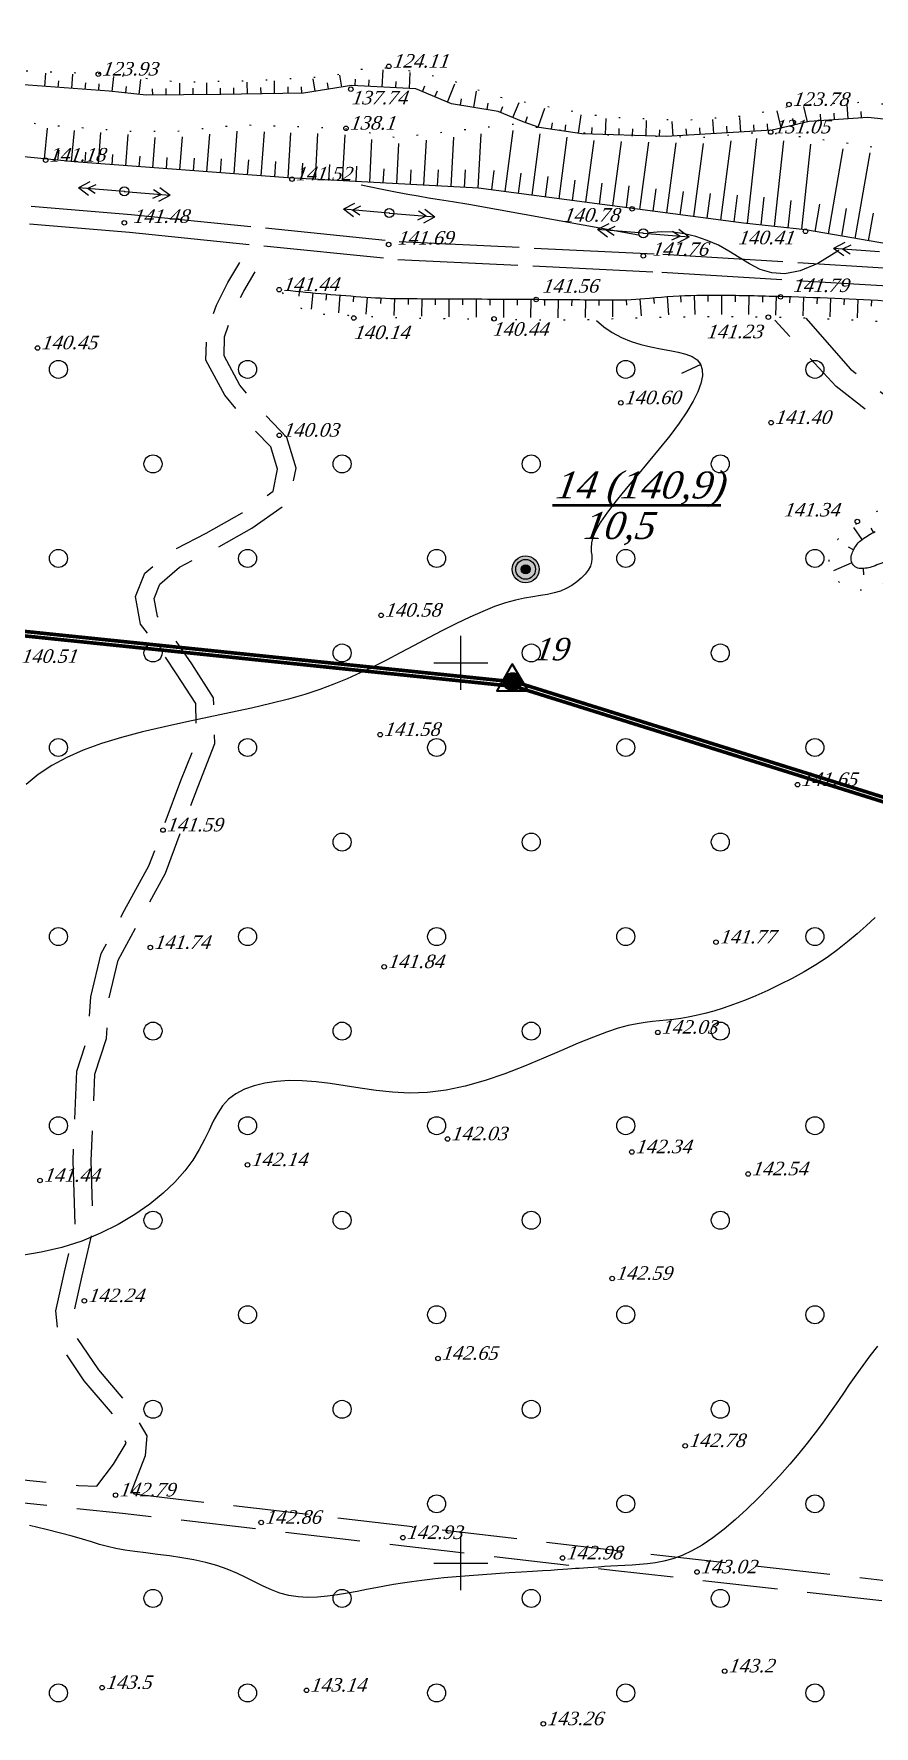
# Model space of a CAD drawing. Header units: millimetres. Extents: x 1400 to 7029, y -1119 to 1612.
# Drawn here: x 3042.2 to 3098.2, y 1102 to 1214.7 of the extents above; entities that cross this region are included whole.
import ezdxf
from ezdxf.lldxf.tags import DXFTag

# ---------------------------------------------------------------- set-up
doc = ezdxf.new("R2010")
doc.units = ezdxf.units.MM
doc.set_wipeout_variables(frame=1)
for name, pattern in [('ADOT1', [1.6, 0.1, -1.5]), ('AHIDDEN4', [7, 5, -2]), ('AHIDDEN5', [9, 8, -1])]:
    doc.linetypes.add(name, pattern=pattern)
for name, color, linetype in [('02_Горизонт_128', 7, 'Continuous'), ('0_Лицензия', 6, 'Continuous'), ('CONT-MNR', 7, 'Continuous'), ('авт_дор', 7, 'Continuous'), ('кресты', 7, 'Continuous'), ('НАДЗЕМКА', 7, 'Continuous'), ('ПИКЕТЫ', 7, 'Continuous'), ('РАСТИТ', 7, 'Continuous'), ('РЕЛЬЕФ', 7, 'Continuous'), ('Скважины', 7, 'Continuous'), ('СІТУАЦІЯ', 7, 'Continuous')]:
    doc.layers.add(name, color=color, linetype=linetype)
doc.styles.add('universw', font='timesi.ttf', dxfattribs={"oblique": 10})
tags = doc.linetypes.add('New Line1', pattern=[1.5, 1, -0.5]).pattern_tags.tags
tags[6:7] = [DXFTag(74, 4), DXFTag(75, 0), DXFTag(340, '0'), DXFTag(46, 1.0), DXFTag(50, 0.0), DXFTag(44, 0.0), DXFTag(45, 0.0)]
tags[4:5] = [DXFTag(74, 4), DXFTag(75, 0), DXFTag(340, '0'), DXFTag(46, 1.0), DXFTag(50, 0.0), DXFTag(44, 0.0), DXFTag(45, 0.0)]

# ---------------------------------------------------------------- blocks, each defined once
blk = doc.blocks.new('108')
at = {"color": 0, "linetype": 'Continuous', "lineweight": 0}
blk.add_wipeout([(0.51, -0.12), (0.52, -0.06), (0.52, -0.01), (0.52, 0.05), (0.51, 0.1), (0.5, 0.15), (0.48, 0.2), (0.45, 0.25), (0.42, 0.3), (0.39, 0.34), (0.35, 0.38), (0.31, 0.42), (0.26, 0.45), (0.22, 0.47), (0.17, 0.49), (0.11, 0.51), (0.06, 0.52), (0.01, 0.52), (-0.05, 0.52), (-0.1, 0.51), (-0.15, 0.5), (-0.21, 0.48), (-0.25, 0.45), (-0.3, 0.42), (-0.34, 0.39), (-0.38, 0.35), (-0.42, 0.31), (-0.45, 0.26), (-0.47, 0.22), (-0.49, 0.17), (-0.51, 0.11), (-0.52, 0.06), (-0.52, 0.01), (-0.52, -0.05), (-0.51, -0.1), (-0.5, -0.15), (-0.48, -0.21), (-0.45, -0.25), (-0.42, -0.3), (-0.39, -0.34), (-0.35, -0.38), (-0.31, -0.42), (-0.27, -0.45), (-0.22, -0.47), (-0.17, -0.49), (-0.12, -0.51), (-0.06, -0.52), (-0.01, -0.52), (0.05, -0.52), (0.1, -0.51), (0.15, -0.5), (0.2, -0.48), (0.25, -0.45), (0.3, -0.42), (0.34, -0.39), (0.38, -0.35), (0.42, -0.31), (0.45, -0.27), (0.47, -0.22), (0.49, -0.17)], dxfattribs=at)
at = {"linetype": 'Continuous'}
h = blk.add_hatch(color=0, dxfattribs=at)
edge = h.paths.add_edge_path()
edge.add_arc((0, 0), 0.0196, 0, 360)
at = {"color": 0, "linetype": 'Continuous'}
for radius in [0.5, 0.0196]:
    blk.add_circle((0, 0), radius, dxfattribs=at)
blk = doc.blocks.new('115_3')
at = {"color": 0, "linetype": 'Continuous'}
for p, q in [((0, 0), (5.1, 0)), ((3.22, 0.49), (4.1, 0)), ((3.22, -0.49), (4.1, 0)), ((3.91, 0.76), (5.1, 0)), ((3.91, -0.76), (5.1, 0))]:
    blk.add_line(p, q, dxfattribs=at)
blk = doc.blocks.new('372')
blk.add_circle((0, 0), 1)
blk = doc.blocks.new('368')
at = {"color": 0, "linetype": 'Continuous'}
blk.add_blockref('372', (0, 0), dxfattribs=at)
blk = doc.blocks.new('Licenzia')
at = {"linetype": 'New Line1', "lineweight": 25}
h = blk.add_hatch(color=6, dxfattribs=at)
h.dxf.hatch_style = 1
h.set_gradient(color1=(255, 0, 255), color2=(255, 0, 255), centered=1, tint=1, name='INVCYLINDER')
edge = h.paths.add_edge_path()
edge.add_arc((0, 0), 2, 0, 360)
at = {"color": 6, "linetype": 'Continuous', "lineweight": 40, "flags": 128}
blk.add_lwpolyline([(-0.08, 4.01), (-3.48, -1.99), (3.45, -1.99)], close=True, dxfattribs=at)
at = {"color": 10, "linetype": 'Continuous', "lineweight": 25}
blk.add_circle((0, 0), 2, dxfattribs=at)

msp = doc.modelspace()

# ---------------------------------------------------------------- hatches: boundary and pattern name
at = {"layer": 'Скважины', "linetype": 'Continuous'}
for color, points in [(0, [(3075.8666, 1179.0657, 1), (3074.0666, 1179.0657, 1)]), (7, [(3075.2666, 1179.0657, 1), (3074.6666, 1179.0657, 1)])]:
    msp.add_hatch(color=color, dxfattribs=at).paths.add_polyline_path(points)

# ---------------------------------------------------------------- linework, layer by layer
at = {"layer": '02_Горизонт_128', "color": 0, "linetype": 'Continuous'}
for p, q in [((3065.4199, 1211.1953), (3065.4821, 1212.3425)), ((3042.9254, 1211.2445), (3042.9893, 1212.1332)), ((3043.8257, 1211.1797), (3043.8564, 1211.6072)), ((3044.726, 1211.115), (3044.794, 1212.0612)), ((3045.6263, 1211.0502), (3045.657, 1211.4777)), ((3046.5266, 1210.9855), (3046.5573, 1211.413)), ((3047.4261, 1210.9125), (3047.5379, 1211.9014)), ((3048.323, 1210.8111), (3048.3711, 1211.2361)), ((3049.2199, 1210.7096), (3049.3329, 1211.7082)), ((3051.9248, 1210.6781), (3051.9175, 1211.4573)), ((3053.7299, 1210.6949), (3053.7225, 1211.4853)), ((3056.4375, 1210.7335), (3056.424, 1211.537)), ((3057.34, 1210.7487), (3057.3328, 1211.1802)), ((3058.2425, 1210.7638), (3058.2281, 1211.6186)), ((3059.145, 1210.779), (3059.1378, 1211.2105)), ((3060.0475, 1210.7942), (3060.0402, 1211.2256)), ((3060.9404, 1210.9185), (3060.807, 1211.7566)), ((3061.8318, 1211.0604), (3061.7628, 1211.4939)), ((3062.7232, 1211.2024), (3062.598, 1211.9886)), ((3063.6173, 1211.2931), (3063.6405, 1211.7216)), ((3064.5186, 1211.2442), (3064.5418, 1211.6726)), ((3066.3212, 1211.1463), (3066.3444, 1211.5748)), ((3067.2225, 1211.0974), (3067.2804, 1212.1642)), ((3068.0881, 1210.8914), (3068.2521, 1211.2882)), ((3069.7564, 1210.2018), (3070.2602, 1211.4204)), ((3050.1196, 1210.6612), (3050.1156, 1211.0924)), ((3051.0222, 1210.6697), (3051.0181, 1211.1009)), ((3052.8273, 1210.6865), (3052.8233, 1211.1177)), ((3054.6325, 1210.7034), (3054.6285, 1211.1348)), ((3055.535, 1210.7184), (3055.5278, 1211.1499)), ((3068.9223, 1210.5466), (3069.0863, 1210.9433)), ((3070.6285, 1209.9901), (3070.6976, 1210.4115)), ((3071.5192, 1209.844), (3071.6968, 1210.9268)), ((3072.4099, 1209.6979), (3072.4791, 1210.1193)), ((3074.1237, 1209.169), (3074.5379, 1210.164)), ((3096.4502, 1209.0837), (3096.3861, 1210.0468)), ((3073.2904, 1209.5159), (3073.4554, 1209.9123)), ((3074.9604, 1208.831), (3075.1008, 1209.2352)), ((3075.813, 1208.5347), (3076.2489, 1209.7892)), ((3078.4888, 1208.127), (3078.6702, 1209.3579)), ((3080.2908, 1208.0421), (3080.3257, 1209.0987)), ((3082.9972, 1207.9528), (3083.0311, 1208.9812)), ((3084.8009, 1207.9372), (3084.7427, 1208.9113)), ((3087.5039, 1208.0987), (3087.4482, 1209.0316)), ((3089.306, 1208.2064), (3089.2488, 1209.1632)), ((3091.9935, 1208.4737), (3091.7264, 1209.61)), ((3092.8722, 1208.6802), (3092.7706, 1209.1124)), ((3093.7509, 1208.8868), (3093.5089, 1209.9163)), ((3094.649, 1208.9638), (3094.6201, 1209.3966)), ((3095.5496, 1209.0237), (3095.5208, 1209.4565)), ((3097.3509, 1209.1437), (3097.322, 1209.5765)), ((3076.7028, 1208.3903), (3076.7651, 1208.8129)), ((3077.5958, 1208.2586), (3077.6581, 1208.6813)), ((3079.3887, 1208.0719), (3079.4028, 1208.5014)), ((3081.1929, 1208.0124), (3081.2071, 1208.4418)), ((3082.0951, 1207.9826), (3082.1092, 1208.412)), ((3083.8993, 1207.923), (3083.9135, 1208.3525)), ((3085.7019, 1207.9911), (3085.676, 1208.4237)), ((3086.6029, 1208.0449), (3086.577, 1208.4775)), ((3088.4049, 1208.1526), (3088.3791, 1208.5852)), ((3090.207, 1208.2602), (3090.1811, 1208.6929)), ((3091.108, 1208.3141), (3091.0821, 1208.7467))]:
    msp.add_line(p, q, dxfattribs=at)
at = {"layer": '02_Горизонт_128', "color": 7, "linetype": 'Continuous'}
for p, q in [((3042.9088, 1206.412), (3043.1154, 1208.4677)), ((3044.7102, 1206.231), (3044.9187, 1208.3048)), ((3046.5154, 1206.0915), (3046.671, 1208.1719)), ((3048.3209, 1205.9564), (3048.4764, 1208.0354)), ((3050.1264, 1205.8213), (3050.2773, 1207.8387)), ((3051.9319, 1205.6862), (3052.0966, 1207.8877)), ((3053.7374, 1205.5511), (3053.926, 1208.0712)), ((3055.5429, 1205.416), (3055.7553, 1208.2548)), ((3057.3484, 1205.2809), (3057.5684, 1208.2216)), ((3059.1539, 1205.1464), (3059.3154, 1208.1625)), ((3060.9619, 1205.0496), (3061.1252, 1208.1016)), ((3062.7699, 1204.9529), (3062.9344, 1208.0277)), ((3070.0018, 1204.5659), (3070.1784, 1207.8674)), ((3071.8097, 1204.4691), (3072.0027, 1208.0757)), ((3073.6048, 1204.2334), (3074.1409, 1208.299)), ((3075.3998, 1203.9967), (3075.9384, 1208.0813)), ((3077.1949, 1203.76), (3077.736, 1207.8636)), ((3043.8095, 1206.3215), (3043.8783, 1207.0063)), ((3045.6126, 1206.159), (3045.6645, 1206.8527)), ((3047.4181, 1206.0239), (3047.47, 1206.7172)), ((3064.5779, 1204.8561), (3064.7305, 1207.7087)), ((3066.3858, 1204.7594), (3066.5299, 1207.4509)), ((3068.1938, 1204.6626), (3068.3542, 1207.6592)), ((3078.9899, 1203.5233), (3079.5335, 1207.646)), ((3080.7849, 1203.2866), (3081.351, 1207.5796)), ((3082.5799, 1203.0499), (3083.171, 1207.5326)), ((3084.3749, 1202.8133), (3084.991, 1207.4857)), ((3086.17, 1202.5766), (3086.8114, 1207.4412)), ((3087.965, 1202.3399), (3088.6601, 1207.6116)), ((3089.7608, 1202.1097), (3090.3685, 1207.7671)), ((3091.561, 1201.9163), (3092.1734, 1207.618)), ((3093.3612, 1201.7229), (3093.9694, 1207.3855)), ((3095.1473, 1201.4295), (3096.1306, 1207.0851)), ((3096.9311, 1201.1194), (3097.9217, 1206.8167)), ((3049.2236, 1205.8888), (3049.2768, 1206.5994)), ((3051.0291, 1205.7537), (3051.0853, 1206.5049)), ((3052.8346, 1205.6186), (3052.897, 1206.4525)), ((3054.6401, 1205.4835), (3054.7097, 1206.413)), ((3056.4456, 1205.3484), (3056.5202, 1206.3452)), ((3058.2512, 1205.2133), (3058.3274, 1206.2323)), ((3060.0579, 1205.098), (3060.1134, 1206.1341)), ((3061.8659, 1205.0013), (3061.9219, 1206.048)), ((3063.6739, 1204.9045), (3063.7282, 1205.9194)), ((3065.4818, 1204.8078), (3065.5326, 1205.756)), ((3067.2898, 1204.711), (3067.3422, 1205.69)), ((3069.0978, 1204.6142), (3069.1551, 1205.6848)), ((3070.9057, 1204.5175), (3070.9679, 1205.6795)), ((3072.7073, 1204.3517), (3072.8769, 1205.6375)), ((3074.5023, 1204.115), (3074.68, 1205.4625)), ((3076.2974, 1203.8783), (3076.4758, 1205.2315)), ((3078.0924, 1203.6417), (3078.2715, 1205.0005)), ((3079.8874, 1203.405), (3080.0699, 1204.7893)), ((3081.6824, 1203.1683), (3081.8724, 1204.6095)), ((3083.4774, 1202.9316), (3083.675, 1204.4298)), ((3085.2724, 1202.6949), (3085.4775, 1204.25)), ((3087.0675, 1202.4582), (3087.2844, 1204.1036)), ((3088.8625, 1202.2216), (3089.0955, 1203.9891)), ((3090.6609, 1202.013), (3090.8587, 1203.8546)), ((3092.4611, 1201.8196), (3092.6576, 1203.6495)), ((3094.2554, 1201.5846), (3094.5709, 1203.3992)), ((3096.0392, 1201.2745), (3096.3569, 1203.1015)), ((3097.823, 1200.9643), (3098.1429, 1202.8039))]:
    msp.add_line(p, q, dxfattribs=at)
at = {"layer": '02_Горизонт_128', "color": 32, "linetype": 'ADOT1', "flags": 128}
msp.add_lwpolyline([(3024.5841, 1211.7703), (3024.5841, 1211.7703), (3027.508, 1213.3467), (3030.3392, 1213.6249), (3035.4444, 1212.9294), (3041.6636, 1212.2803), (3046.7689, 1212.0949), (3051.967, 1211.5385), (3056.6724, 1211.6312), (3061.9169, 1211.9093), (3063.7734, 1212.373), (3066.2332, 1212.5121), (3069.8533, 1211.7239), (3072.9165, 1210.6112), (3076.8259, 1209.8219), (3080.2603, 1209.2192), (3085.4585, 1208.9874), (3089.7938, 1209.3106), (3092.9034, 1210.0061), (3097.2661, 1210.1916), (3103.8566, 1209.6816), (3108.838, 1209.1789), (3111.9063, 1208.814), (3113.9518, 1208.5586), (3119.2681, 1209.2264), (3124.1725, 1210.0429), (3127.2669, 1210.0429), (3130.0693, 1209.8679), (3133.4557, 1209.7513), (3136.9588, 1210.6845), (3141.0457, 1212.6675), (3143.3227, 1214.0673), (3148.3146, 1217.1585), (3151.5258, 1218.7916), (3154.737, 1220.3663), (3159.1743, 1221.6495), (3162.7941, 1222.6993), (3165.8885, 1223.6325), (3168.5159, 1224.6823), (3172.4725, 1227.2809), (3178.5384, 1231.1031), (3182.1779, 1232.9676), (3184.231, 1233.8066), (3188.1698, 1233.3121), (3191.9837, 1235.1482), (3197.9663, 1238.8323), (3199.5286, 1240.2094), (3203.5263, 1242.3668), (3207.9015, 1245.1852), (3209.1881, 1247.2967), (3210.2909, 1249.4542), (3212.1289, 1249.7755), (3214.5643, 1249.9132), (3217.0457, 1251.4739), (3224.0096, 1254.3543), (3230.5464, 1256.9222), (3237.8176, 1259.3435), (3242.3714, 1261.1044), (3248.8654, 1263.832), (3249.7127, 1263.6577)], dxfattribs=at)
at = {"layer": '02_Горизонт_128', "color": 250, "linetype": 'ADOT1', "flags": 128}
msp.add_lwpolyline([(3024.5841, 1211.7703), (3024.5841, 1211.7703), (3027.508, 1213.3467), (3030.3392, 1213.6249), (3035.4444, 1212.9294), (3041.6636, 1212.2803), (3046.7689, 1212.0949), (3051.967, 1211.5385), (3056.6724, 1211.6312), (3061.9169, 1211.9093), (3063.7734, 1212.373), (3066.2332, 1212.5121), (3069.8533, 1211.7239), (3072.9165, 1210.6112), (3076.8259, 1209.8219), (3080.2603, 1209.2192), (3085.4585, 1208.9874), (3089.7938, 1209.3106), (3092.9034, 1210.0061), (3097.2661, 1210.1916), (3103.8566, 1209.6816), (3108.838, 1209.1789), (3111.9063, 1208.814), (3113.9518, 1208.5586), (3119.2681, 1209.2264), (3124.1725, 1210.0429), (3127.2669, 1210.0429), (3130.0693, 1209.8679), (3133.4557, 1209.7513), (3136.9588, 1210.6845), (3141.0457, 1212.6675), (3143.3227, 1214.0673), (3148.3146, 1217.1585), (3151.5258, 1218.7916), (3154.737, 1220.3663), (3159.1743, 1221.6495), (3162.7941, 1222.6993), (3165.8885, 1223.6325), (3168.5159, 1224.6823), (3172.4725, 1227.2809), (3178.5384, 1231.1031), (3182.1779, 1232.9676), (3184.231, 1233.8066), (3188.1698, 1233.3121), (3191.9837, 1235.1482), (3197.9663, 1238.8323), (3199.5286, 1240.2094), (3203.5263, 1242.3668), (3207.9015, 1245.1852), (3209.1881, 1247.2967), (3210.2909, 1249.4542), (3212.1289, 1249.7755), (3214.5643, 1249.9132), (3217.0457, 1251.4739), (3224.0096, 1254.3543), (3230.5464, 1256.9222), (3237.8176, 1259.3435), (3242.3714, 1261.1044), (3248.8654, 1263.832), (3249.7127, 1263.6577)], dxfattribs=at)
at = {"layer": '02_Горизонт_128', "color": 7, "linetype": 'ADOT1', "flags": 128}
msp.add_lwpolyline([(3020.4052, 1207.5098), (3023.6237, 1209.4265), (3028.5798, 1209.8391), (3031.4709, 1209.7703), (3037.3219, 1209.289), (3044.0677, 1208.6014), (3048.6108, 1208.2575), (3051.6395, 1208.2575), (3055.9952, 1208.6945), (3062.8664, 1208.4631), (3066.3406, 1207.8461), (3074.0786, 1208.7296), (3079.7937, 1208.0375), (3086.8458, 1207.8557), (3090.7953, 1208.2199), (3095.1795, 1207.6522), (3100.6316, 1206.8352), (3110.1421, 1206.3082), (3115.4163, 1206.69), (3122.8154, 1207.8876), (3125.3372, 1208.1884), (3131.0008, 1207.9722), (3134.9307, 1207.9249), (3137.5348, 1208.6344), (3140.3756, 1210.006), (3145.1711, 1212.6156), (3151.4683, 1215.8792), (3155.7422, 1218.112), (3160.4296, 1220.0512), (3163.7913, 1221.1391), (3166.5374, 1221.8485)], dxfattribs=at)
at = {"layer": '02_Горизонт_128', "color": 0, "linetype": 'Continuous', "flags": 128}
msp.add_lwpolyline([(3103.3044, 1208.5917), (3097.7729, 1209.1718), (3093.853, 1208.9108), (3091.3849, 1208.3306), (3084.3265, 1207.9089), (3078.7107, 1208.0943), (3075.8796, 1208.5116), (3074.8121, 1208.8825), (3073.1413, 1209.578), (3070.0317, 1210.088), (3067.6453, 1211.0744), (3063.3754, 1211.3063), (3060.173, 1210.7963), (3054.65, 1210.7035), (3049.6839, 1210.6572), (3047.2241, 1210.9353), (3038.197, 1211.5844)], dxfattribs=at)
at = {"layer": '02_Горизонт_128', "color": 7, "linetype": 'Continuous'}
for centre in [(3065.8534, 1212.5842), (3046.4934, 1212.0572), (3063.3227, 1211.058), (3092.5133, 1210.0354), (3062.9967, 1208.4517), (3091.2907, 1208.2019), (3042.9838, 1206.3265), (3059.3994, 1205.0685), (3082.0617, 1203.0838), (3093.6144, 1201.5917)]:
    msp.add_circle(centre, 0.15, dxfattribs=at)
at = {"layer": 'CONT-MNR', "color": 30, "linetype": 'Continuous'}
for points, elevation in [([(3095.8311, 1200.3094), (3094.446, 1199.4473), (3093.2632, 1198.951), (3092.2489, 1198.7601), (3091.3692, 1198.8142), (3090.5901, 1199.0531), (3089.8777, 1199.4166), (3089.1981, 1199.8443), (3088.5174, 1200.2759), (3087.8086, 1200.6604), (3087.072, 1200.9831), (3086.315, 1201.2388), (3085.545, 1201.4221), (3084.7694, 1201.5276), (3083.9953, 1201.5501), (3083.2303, 1201.4841), (3082.4816, 1201.3243), (3071.194, 1203.3819)], 42.3), ([(3079.6814, 1195.6444), (3079.6814, 1195.6444), (3079.6814, 1195.6444), (3079.6814, 1195.6444), (3079.6814, 1195.6444), (3080.175, 1195.2179), (3080.7362, 1194.8379), (3081.3475, 1194.5109), (3081.9915, 1194.2437), (3082.6512, 1194.0389), (3083.3106, 1193.8833), (3083.9544, 1193.7599), (3084.5669, 1193.6515), (3085.1327, 1193.541), (3085.6363, 1193.4111), (3086.062, 1193.2449), (3086.3945, 1193.0251), (3086.6209, 1192.7376), (3086.7388, 1192.38), (3086.7489, 1191.9528), (3086.6514, 1191.4568), (3086.4469, 1190.8925), (3086.1358, 1190.2605), (3085.7184, 1189.5615), (3085.1954, 1188.7959), (3084.5723, 1187.968), (3083.876, 1187.0967), (3083.1387, 1186.2043), (3082.3926, 1185.3133), (3081.6698, 1184.4462), (3081.0025, 1183.6253), (3080.4228, 1182.8731), (3079.9629, 1182.212), (3079.645, 1181.6579), (3079.4515, 1181.2003), (3079.3551, 1180.8225), (3079.3281, 1180.5073), (3079.3432, 1180.238), (3079.3729, 1179.9974), (3079.3897, 1179.7688), (3079.3661, 1179.5351), (3079.2803, 1179.2836), (3079.1326, 1179.0186), (3078.9292, 1178.7486), (3078.6761, 1178.482), (3078.3793, 1178.2273), (3078.0449, 1177.993), (3077.6788, 1177.7876), (3077.2872, 1177.6195), (3076.8741, 1177.4932), (3076.4351, 1177.3972), (3075.9639, 1177.3157), (3075.4541, 1177.2332), (3074.8994, 1177.1341), (3074.2935, 1177.0029), (3073.63, 1176.8238), (3072.9026, 1176.5812), (3072.1082, 1176.2646), (3071.2568, 1175.883), (3070.3618, 1175.4506), (3069.4364, 1174.9814), (3068.4941, 1174.4895), (3067.5481, 1173.9889), (3066.6118, 1173.4939), (3065.6985, 1173.0184), (3064.8159, 1172.5736), (3063.95, 1172.159), (3063.0809, 1171.7711), (3062.189, 1171.4066), (3061.2545, 1171.0619), (3060.2578, 1170.7337), (3059.1791, 1170.4184), (3057.9988, 1170.1127), (3056.7052, 1169.8127), (3055.3195, 1169.5137), (3053.871, 1169.2106), (3052.389, 1168.8981), (3050.903, 1168.5712), (3049.442, 1168.2247), (3048.0355, 1167.8535), (3046.7129, 1167.4524), (3045.4977, 1167.0156), (3044.3917, 1166.5344), (3043.391, 1165.9993), (3042.4915, 1165.4008), (3041.6895, 1164.7295)], 42.3), ([(3098.2504, 1155.8566), (3097.6645, 1155.3088), (3097.0571, 1154.7669), (3096.4225, 1154.2338), (3095.755, 1153.7125), (3095.0492, 1153.2061), (3094.3021, 1152.7176), (3093.5225, 1152.2501), (3092.7222, 1151.8065), (3091.9129, 1151.39), (3091.1061, 1151.0035), (3090.3137, 1150.6502), (3089.5472, 1150.3331), (3088.8184, 1150.0552), (3088.1361, 1149.8185), (3087.4985, 1149.6201), (3086.9009, 1149.4562), (3086.3384, 1149.3228), (3085.8064, 1149.216), (3085.3001, 1149.1319), (3084.815, 1149.0666), (3084.3461, 1149.0162), (3083.8867, 1148.9752), (3083.4209, 1148.9321), (3082.9307, 1148.8739), (3082.3982, 1148.7876), (3081.8053, 1148.66), (3081.1341, 1148.4782), (3080.3665, 1148.2292), (3079.4845, 1147.8998), (3078.4771, 1147.484), (3077.3605, 1147.0034), (3076.1578, 1146.4863), (3074.8922, 1145.9612), (3073.5869, 1145.4566), (3072.2651, 1145.001), (3070.9498, 1144.6229), (3069.6642, 1144.3505), (3068.4272, 1144.2038), (3067.2401, 1144.1674), (3066.1001, 1144.2172), (3065.0043, 1144.3292), (3063.9498, 1144.4795), (3062.9336, 1144.6439), (3061.9529, 1144.7984), (3061.0047, 1144.919), (3060.088, 1144.9855), (3059.2091, 1144.993), (3058.3758, 1144.9408), (3057.5963, 1144.8278), (3056.8787, 1144.6532), (3056.2309, 1144.4159), (3055.661, 1144.1151), (3055.177, 1143.7498), (3054.7809, 1143.3202), (3054.4505, 1142.8311), (3054.1574, 1142.2884), (3053.8732, 1141.698), (3053.5696, 1141.0657), (3053.2184, 1140.3974), (3052.7911, 1139.699), (3052.2594, 1138.9765), (3051.6013, 1138.2373), (3050.8199, 1137.4955), (3049.9245, 1136.767), (3048.9245, 1136.0676), (3047.8292, 1135.4129), (3046.6481, 1134.8187), (3045.3905, 1134.3009), (3044.0658, 1133.8751), (3042.685, 1133.5521), (3041.2654, 1133.3217)], 42.6)]:
    msp.add_lwpolyline(points, dxfattribs=dict(at, elevation=elevation))
at = {"layer": 'CONT-MNR', "color": 30, "linetype": 'Continuous', "elevation": 42.3, "flags": 128}
msp.add_lwpolyline([(3086.6323, 1192.7029), (3085.3514, 1192.1249)], dxfattribs=at)
at = {"layer": 'CONT-MNR', "color": 30, "linetype": 'Continuous', "flags": 128}
msp.add_lwpolyline([(3098.4118, 1127.3016), (3097.9132, 1126.6612), (3097.438, 1126.0186), (3096.9807, 1125.3762), (3096.5357, 1124.7361), (3096.0971, 1124.0996), (3095.6577, 1123.4635), (3095.2095, 1122.8237), (3094.745, 1122.1761), (3094.2564, 1121.5166), (3093.7358, 1120.841), (3093.1756, 1120.1451), (3092.5681, 1119.4249), (3091.9087, 1118.6797), (3091.2058, 1117.9222), (3090.471, 1117.169), (3089.716, 1116.4363), (3088.9523, 1115.7405), (3088.1916, 1115.098), (3087.4455, 1114.525), (3086.7256, 1114.038), (3086.0411, 1113.6485), (3085.3915, 1113.3484), (3084.7739, 1113.1252), (3084.1852, 1112.9659), (3083.6226, 1112.858), (3083.0832, 1112.7885), (3082.564, 1112.7449), (3082.062, 1112.7142), (3081.5753, 1112.6859), (3081.1058, 1112.6581), (3080.6566, 1112.631), (3080.2305, 1112.6046), (3079.8305, 1112.5793), (3079.4596, 1112.5552), (3079.1206, 1112.5325), (3078.8165, 1112.5114), (3078.5465, 1112.4919), (3078.2951, 1112.4732), (3078.0428, 1112.4544), (3077.7703, 1112.4345), (3077.4581, 1112.4124), (3077.087, 1112.3873), (3076.6376, 1112.3582), (3076.0905, 1112.3241), (3075.4334, 1112.2842), (3074.6826, 1112.2386), (3073.8614, 1112.1874), (3072.993, 1112.1309), (3072.1009, 1112.0693), (3071.2081, 1112.0029), (3070.3382, 1111.9317), (3069.5143, 1111.8561), (3068.754, 1111.7762), (3068.0511, 1111.6917), (3067.3938, 1111.6024), (3066.7701, 1111.5079), (3066.168, 1111.408), (3065.5757, 1111.3023), (3064.9813, 1111.1904), (3064.3727, 1111.0722), (3063.7413, 1110.9489), (3063.091, 1110.8283), (3062.4288, 1110.7197), (3061.7618, 1110.6325), (3061.0971, 1110.5761), (3060.4418, 1110.5599), (3059.8029, 1110.5932), (3059.1876, 1110.6855), (3058.5998, 1110.8421), (3058.0314, 1111.0532), (3057.471, 1111.3048), (3056.9073, 1111.5829), (3056.3291, 1111.8738), (3055.7251, 1112.1635), (3055.084, 1112.438), (3054.3945, 1112.6835), (3053.6501, 1112.8896), (3052.8638, 1113.0597), (3052.053, 1113.2007), (3051.2357, 1113.3197), (3050.4293, 1113.4235), (3049.6516, 1113.5191), (3048.9203, 1113.6134), (3048.253, 1113.7134), (3047.6591, 1113.8251), (3047.1139, 1113.9509), (3046.5845, 1114.0924), (3046.0381, 1114.2511), (3045.4416, 1114.4287), (3044.7622, 1114.6265), (3043.9669, 1114.8462), (3043.0228, 1115.0893), (3041.9106, 1115.3558)], dxfattribs=at)
at = {"layer": 'кресты', "color": 3, "linetype": 'Continuous'}
for p, q in [((3070.6513, 1171.0275), (3070.6513, 1174.6275)), ((3068.8513, 1172.8275), (3072.4513, 1172.8275)), ((3070.6513, 1111.0275), (3070.6513, 1114.6275)), ((3068.8513, 1112.8275), (3072.4513, 1112.8275))]:
    msp.add_line(p, q, dxfattribs=at)
at = {"layer": 'ПИКЕТЫ', "color": 7, "linetype": 'Continuous'}
for centre in [(3048.2263, 1202.1495), (3065.8423, 1200.7065), (3082.8073, 1199.9565), (3058.5444, 1197.6979), (3075.6677, 1197.0466), (3091.9538, 1197.2225), (3063.5162, 1195.8092), (3072.8628, 1195.7621), (3091.1445, 1195.8625), (3042.4483, 1193.8177), (3081.3127, 1190.1558), (3091.3248, 1188.8418), (3058.557, 1187.993), (3097.0665, 1182.2489), (3065.3374, 1175.9979), (3065.2752, 1168.0495), (3093.0874, 1164.717), (3050.8038, 1161.6891), (3049.9667, 1153.8592), (3087.6504, 1154.2179), (3065.5431, 1152.5744), (3083.7749, 1148.2057), (3069.7671, 1141.107), (3082.0455, 1140.2417), (3056.4404, 1139.3797), (3042.6133, 1138.3397), (3089.7987, 1138.772), (3080.7382, 1131.8083), (3045.5683, 1130.3182), (3069.1284, 1126.4809), (3085.6023, 1120.6578), (3047.647, 1117.3734), (3057.3502, 1115.5484), (3066.7895, 1114.5329), (3077.4308, 1113.1771), (3086.3876, 1112.2459), (3088.2311, 1105.6443), (3046.749, 1104.5446), (3060.3718, 1104.3655), (3076.1456, 1102.1267)]:
    msp.add_circle(centre, 0.15, dxfattribs=at)
at = {"layer": 'РЕЛЬЕФ', "color": 7, "linetype": 'Continuous'}
for p, q in [((3059.8808, 1197.5802), (3059.8511, 1197.2768)), ((3060.7855, 1197.4942), (3060.6844, 1196.3992)), ((3061.6907, 1197.4131), (3061.6558, 1197.0112)), ((3062.5963, 1197.3369), (3062.5001, 1196.1557)), ((3063.5023, 1197.2657), (3063.473, 1196.8797)), ((3064.4087, 1197.1994), (3064.3305, 1196.0633)), ((3065.316, 1197.1474), (3065.2987, 1196.7723)), ((3066.2242, 1197.1158), (3066.1978, 1195.9858)), ((3067.1329, 1197.1044), (3067.1308, 1196.7214)), ((3068.0417, 1197.0996), (3068.0355, 1195.9308)), ((3068.9505, 1197.0949), (3068.9484, 1196.7003)), ((3069.8593, 1197.0902), (3069.8532, 1195.8966)), ((3070.7681, 1197.0857), (3070.7661, 1196.6856)), ((3071.6768, 1197.0813), (3071.671, 1195.8744)), ((3072.5856, 1197.0769), (3072.5837, 1196.6726)), ((3073.4944, 1197.0727), (3073.4884, 1195.8539)), ((3074.4032, 1197.0677), (3074.4008, 1196.6599)), ((3075.312, 1197.0619), (3075.3035, 1195.8348)), ((3076.2208, 1197.0553), (3076.2176, 1196.6454)), ((3077.1295, 1197.0479), (3077.1192, 1195.8187)), ((3078.0383, 1197.04), (3078.0346, 1196.6342)), ((3078.9471, 1197.0315), (3078.9364, 1195.8369)), ((3079.8558, 1197.0242), (3079.853, 1196.6364)), ((3080.7646, 1197.0183), (3080.7589, 1195.8945)), ((3081.6733, 1197.0315), (3081.6858, 1196.6649)), ((3082.5807, 1197.0802), (3082.6624, 1195.9656)), ((3083.4858, 1197.1621), (3083.5226, 1196.7733)), ((3084.3915, 1197.2367), (3084.477, 1196.0181)), ((3085.2987, 1197.2893), (3085.3179, 1196.8709)), ((3086.207, 1197.3199), (3086.2344, 1196.0443)), ((3087.1157, 1197.3321), (3087.1188, 1196.9044)), ((3088.0245, 1197.3331), (3088.0183, 1196.0493)), ((3088.9333, 1197.3235), (3088.9269, 1196.8972)), ((3089.8419, 1197.3081), (3089.8178, 1196.0359)), ((3090.7505, 1197.2891), (3090.7408, 1196.867)), ((3091.659, 1197.2663), (3091.6248, 1196.0061)), ((3092.5674, 1197.2397), (3092.5544, 1196.8215)), ((3093.4758, 1197.2097), (3093.4324, 1195.9601)), ((3094.384, 1197.1767), (3094.3682, 1196.7613)), ((3095.292, 1197.1407), (3095.2406, 1195.8963)), ((3096.2, 1197.1016), (3096.1815, 1196.687)), ((3097.1078, 1197.0595), (3097.048, 1195.8145)), ((3098.0155, 1197.0144), (3097.9941, 1196.5985)), ((3097.3912, 1181.0549), (3096.8394, 1181.8485)), ((3098.1571, 1181.5306), (3097.996, 1181.8186)), ((3096.8237, 1180.3655), (3096.4802, 1180.5431)), ((3096.7083, 1179.5011), (3095.4813, 1178.9744)), ((3097.4537, 1179.1222), (3097.4782, 1178.6959))]:
    msp.add_line(p, q, dxfattribs=at)
at = {"layer": 'РЕЛЬЕФ', "color": 7, "linetype": 'Continuous', "flags": 128}
for points in [[(3058.9765, 1197.6712, 0.00802067), (3064.3198, 1197.2056, 0.0163683), (3066.9466, 1197.1054, 0.00019124), (3073.2213, 1197.074, -0.00057486), (3075.3087, 1197.0619, -0.00066322), (3078.5701, 1197.035, 0.00099104), (3080.7527, 1197.0184, 0.02672261), (3083.2289, 1197.1369, -0.02104094), (3086.371, 1197.323, -0.00771929), (3088.6968, 1197.3269, -0.00449904), (3092.6861, 1197.236, -0.00702928), (3100.3494, 1196.8845, -0.0115824), (3104.9894, 1196.4982, -0.0034821), (3107.7094, 1196.189, 0.00254149), (3111.4352, 1195.7584, 0.00425515), (3113.6369, 1195.5342, -0.00236741), (3117.5958, 1195.1462, -0.03560446), (3118.7064, 1194.9514, -0.01418707), (3121.4284, 1194.1888)], [(3099.1405, 1179.6571, -0.0081503), (3098.1241, 1179.2597, -0.04789126), (3097.7204, 1179.152, -0.04480414), (3097.2751, 1179.1183, -0.14943447), (3096.9303, 1179.229, -0.14718266), (3096.7019, 1179.5167, -0.11302759), (3096.6549, 1179.8199, -0.08496049), (3096.7517, 1180.214, -0.06078472), (3097.0606, 1180.739, -0.0794051), (3097.3997, 1181.0607, -0.02571226), (3098.2613, 1181.588, -0.01166497)]]:
    msp.add_lwpolyline(points, format="xyb", dxfattribs=at)
at = {"layer": 'РЕЛЬЕФ', "color": 7, "linetype": 'ADOT1', "flags": 128}
for points in [[(3058.7535, 1197.5129, 0.21126177), (3060.9684, 1196.1869, 0.05996776), (3061.6387, 1196.0691, 0.00435319), (3066.4422, 1195.8511, 0.00583555), (3070.0281, 1195.7615, 0.00084187), (3076.6024, 1195.6851, 0.00476804), (3077.7633, 1195.6846, 0.00929659), (3080.6486, 1195.7646, -0.00737335), (3084.2859, 1195.8795, -0.00534626), (3088.4724, 1195.9051, -0.00527652), (3092.7138, 1195.841, -0.00735707), (3097.8431, 1195.6338, -0.01148826), (3101.1209, 1195.3774, -0.0005266), (3104.9633, 1194.9837, -0.00043034), (3109.6643, 1194.4929, -0.00028464), (3113.0549, 1194.1341, 0.00030533), (3116.2159, 1193.7997, 0.0048387), (3117.2005, 1193.7057, 0.00156058), (3120.2567, 1193.4536, 0.0267421), (3120.5509, 1193.446, 0.0072015), (3121.6421, 1193.492)], [(3128.9248, 1195.2702, -0.24786541), (3122.5051, 1189.5041, -0.01462128), (3118.969, 1187.6493, -0.00028903), (3107.9989, 1182.3057, -0.00298775), (3106.9343, 1181.7958, -0.00152064), (3104.5388, 1180.6747, -0.00093417), (3100.6304, 1178.869, -0.01367783), (3099.3437, 1178.3196, -0.01237992), (3097.8924, 1177.7874, -0.15702745), (3096.6414, 1177.7684, -0.15516589), (3095.6001, 1178.4873, -0.09838228), (3095.2431, 1179.2031, -0.11540603), (3095.218, 1179.887, -0.07255297), (3095.49, 1180.6609, -0.08434062), (3095.9184, 1181.2232, -0.05375908), (3097.5551, 1182.4518, -0.02617272), (3101.2672, 1184.4044, -0.00052934), (3106.5468, 1186.8311, -0.00168591), (3108.2078, 1187.5856, -0.00094645), (3110.9519, 1188.8148, 0.00092896), (3113.7476, 1190.067, 0.01666422), (3116.5199, 1191.4277, -0.01406035), (3119.7968, 1193.0574, -0.03194234), (3119.9856, 1193.1305, -0.00605774), (3121.0066, 1193.4391)]]:
    msp.add_lwpolyline(points, format="xyb", dxfattribs=at)
at = {"layer": 'Скважины', "color": 0, "linetype": 'Continuous', "lineweight": 50}
msp.add_line((3076.7646, 1183.342), (3087.9837, 1183.3401), dxfattribs=at)
at = {"layer": 'Скважины', "color": 0, "linetype": 'Continuous'}
for radius in [0.9, 0.66, 0.3]:
    msp.add_circle((3074.9666, 1179.0657), radius, dxfattribs=at)
at = {"layer": 'Скважины', "color": 7, "linetype": 'Continuous'}
for centre in [(3074.9715, 1179.0255), (3075.0966, 1179.0406)]:
    msp.add_circle(centre, 0.15, dxfattribs=at)
at = {"layer": 'Скважины', "color": 7}
msp.add_circle((3074.9715, 1179.0255), 0.15, dxfattribs=at)
at = {"layer": 'СІТУАЦІЯ', "color": 7, "linetype": 'AHIDDEN4', "flags": 128}
for points in [[(3031.0877, 1119.434), (3045.166, 1118.0228), (3046.4017, 1117.9787), (3047.505, 1119.434), (3048.3435, 1120.8451), (3047.6374, 1122.565), (3045.5632, 1124.9904), (3043.8908, 1127.4839), (3043.6701, 1129.6447), (3044.2438, 1132.2465), (3044.95, 1135.2011), (3044.8176, 1139.6551), (3045.0734, 1145.634), (3045.8493, 1148.0305), (3045.9904, 1150.568), (3046.6958, 1153.4579), (3048.2477, 1156.3478), (3049.8701, 1159.3082), (3051.9983, 1164.9866), (3053.0564, 1167.665), (3052.9859, 1170.132), (3051.7161, 1172.1056), (3050.658, 1173.6563), (3049.3178, 1175.4184), (3048.9651, 1177.2511), (3049.5999, 1178.8018), (3051.2223, 1180.2115), (3053.6913, 1181.4802), (3056.0896, 1182.8195), (3058.1562, 1184.2774), (3058.4343, 1185.7362), (3057.9824, 1187.2297), (3056.453, 1188.8275), (3054.9235, 1190.6684), (3053.6713, 1193.0125), (3053.706, 1194.784), (3054.3665, 1196.6596), (3055.1312, 1198.1879), (3055.9307, 1199.5077)], [(3048.6583, 1117.5081), (3048.6583, 1117.5081), (3048.6583, 1117.5081), (3049.6303, 1120.0027), (3049.7446, 1121.3167), (3048.6744, 1123.1987), (3046.5207, 1125.7171), (3045.0541, 1127.9036), (3044.8835, 1129.5747), (3045.4134, 1131.9778), (3046.1542, 1135.0773), (3046.0183, 1139.6472), (3046.2653, 1145.4196), (3047.0388, 1147.8087), (3047.1824, 1150.3909), (3047.8253, 1153.0248), (3049.3025, 1155.7756), (3050.9637, 1158.8067), (3053.1182, 1164.5555), (3054.2629, 1167.4532), (3054.1758, 1170.5003), (3052.7165, 1172.7685), (3051.6318, 1174.3582), (3050.443, 1175.9212), (3050.211, 1177.127), (3050.6024, 1178.0831), (3051.8999, 1179.2105), (3054.2582, 1180.4224), (3056.7298, 1181.8025), (3059.2442, 1183.5764), (3059.6683, 1185.8013), (3059.0478, 1187.8521), (3057.349, 1189.6268), (3055.9245, 1191.3414), (3054.8772, 1193.3019), (3054.902, 1194.5675), (3055.4733, 1196.19), (3056.1827, 1197.6076), (3056.9571, 1198.886)], [(3103.0963, 1185.4187), (3095.6621, 1191.2423), (3091.5664, 1195.6572)], [(3093.6315, 1195.7948), (3096.6143, 1192.4015), (3099.5513, 1190.2005), (3103.2684, 1187.3575), (3104.5533, 1186.1653)], [(3031.1286, 1117.929), (3048.1073, 1116.1761), (3080.7603, 1112.3706), (3107.9975, 1109.3042), (3118.4722, 1108.0188)], [(3048.6774, 1117.6986), (3048.8569, 1117.4479), (3080.914, 1113.7118), (3108.1553, 1110.645), (3118.6366, 1109.3588)]]:
    msp.add_lwpolyline(points, dxfattribs=at)

# ---------------------------------------------------------------- block references
at = {"layer": '0_Лицензия', "color": 6, "linetype": 'New Line1', "lineweight": 25, "xscale": 0.3, "yscale": 0.3, "zscale": 0.3}
msp.add_blockref('Licenzia', (3074.0998, 1171.574), dxfattribs=at)
at = {"layer": 'НАДЗЕМКА', "color": 7, "linetype": 'Continuous', "xscale": 0.6, "yscale": 0.6, "zscale": 0.6}
for p in [(3048.2263, 1204.2495), (3065.8779, 1202.8062)]:
    msp.add_blockref('108', p, dxfattribs=at)
at = {"layer": 'НАДЗЕМКА', "color": 7, "linetype": 'Continuous', "xscale": 0.6000000000000003, "yscale": 0.6000000000000003, "zscale": 0.6000000000000003, "rotation": 175.4829}
msp.add_blockref('115_3', (3098.5363, 1200.2139), dxfattribs=at)
at = {"layer": 'РАСТИТ', "color": 7, "linetype": 'Continuous'}
for p, xscale, yscale, zscale in [((3043.8397, 1192.3909), 0.6, 0.6, 0.6), ((3056.4397, 1192.3909), 0.6, 0.6, 0.6), ((3081.6397, 1192.3909), 0.6, 0.6, 0.6), ((3094.2397, 1192.3909), 0.6, 0.6, 0.6), ((3050.1397, 1186.0909), 0.6, 0.6, 0.6), ((3062.7397, 1186.0909), 0.6, 0.6, 0.6), ((3075.3397, 1186.0909), 0.6, 0.6, 0.6), ((3087.9397, 1186.0909), 0.6, 0.6, 0.6), ((3043.8397, 1179.7909), 0.6, 0.6, 0.6), ((3056.4397, 1179.7909), 0.6, 0.6, 0.6), ((3069.0397, 1179.7909), 0.6, 0.6, 0.6), ((3081.6397, 1179.7909), 0.6, 0.6, 0.6), ((3094.2397, 1179.7909), 0.6, 0.6, 0.6), ((3050.1397, 1173.4909), 0.6, 0.6, 0.6), ((3062.7397, 1173.4909), 0.6, 0.6, 0.6), ((3075.3397, 1173.4909), 0.6, 0.6, 0.6), ((3087.9397, 1173.4909), 0.6, 0.6, 0.6), ((3074.2556, 1171.5761), 0.3, 0.3, 0.3), ((3043.8397, 1167.1909), 0.6, 0.6, 0.6), ((3056.4397, 1167.1909), 0.6, 0.6, 0.6), ((3069.0397, 1167.1909), 0.6, 0.6, 0.6), ((3081.6397, 1167.1909), 0.6, 0.6, 0.6), ((3094.2397, 1167.1909), 0.6, 0.6, 0.6), ((3062.7397, 1160.8909), 0.6, 0.6, 0.6), ((3075.3397, 1160.8909), 0.6, 0.6, 0.6), ((3087.9397, 1160.8909), 0.6, 0.6, 0.6), ((3043.8397, 1154.5909), 0.6, 0.6, 0.6), ((3056.4397, 1154.5909), 0.6, 0.6, 0.6), ((3069.0397, 1154.5909), 0.6, 0.6, 0.6), ((3081.6397, 1154.5909), 0.6, 0.6, 0.6), ((3094.2397, 1154.5909), 0.6, 0.6, 0.6), ((3050.1397, 1148.2909), 0.6, 0.6, 0.6), ((3062.7397, 1148.2909), 0.6, 0.6, 0.6), ((3075.3397, 1148.2909), 0.6, 0.6, 0.6), ((3087.9397, 1148.2909), 0.6, 0.6, 0.6), ((3043.8397, 1141.9909), 0.6, 0.6, 0.6), ((3056.4397, 1141.9909), 0.6, 0.6, 0.6), ((3069.0397, 1141.9909), 0.6, 0.6, 0.6), ((3081.6397, 1141.9909), 0.6, 0.6, 0.6), ((3094.2397, 1141.9909), 0.6, 0.6, 0.6), ((3050.1397, 1135.6909), 0.6, 0.6, 0.6), ((3062.7397, 1135.6909), 0.6, 0.6, 0.6), ((3075.3397, 1135.6909), 0.6, 0.6, 0.6), ((3087.9397, 1135.6909), 0.6, 0.6, 0.6), ((3056.4397, 1129.3909), 0.6, 0.6, 0.6), ((3069.0397, 1129.3909), 0.6, 0.6, 0.6), ((3081.6397, 1129.3909), 0.6, 0.6, 0.6), ((3094.2397, 1129.3909), 0.6, 0.6, 0.6), ((3050.1397, 1123.0909), 0.6, 0.6, 0.6), ((3062.7397, 1123.0909), 0.6, 0.6, 0.6), ((3075.3397, 1123.0909), 0.6, 0.6, 0.6), ((3087.9397, 1123.0909), 0.6, 0.6, 0.6), ((3069.0397, 1116.7909), 0.6, 0.6, 0.6), ((3081.6397, 1116.7909), 0.6, 0.6, 0.6), ((3094.2397, 1116.7909), 0.6, 0.6, 0.6), ((3050.1397, 1110.4909), 0.6, 0.6, 0.6), ((3062.7397, 1110.4909), 0.6, 0.6, 0.6), ((3075.3397, 1110.4909), 0.6, 0.6, 0.6), ((3087.9397, 1110.4909), 0.6, 0.6, 0.6), ((3043.8397, 1104.1909), 0.6, 0.6, 0.6), ((3056.4397, 1104.1909), 0.6, 0.6, 0.6), ((3069.0397, 1104.1909), 0.6, 0.6, 0.6), ((3081.6397, 1104.1909), 0.6, 0.6, 0.6), ((3094.2397, 1104.1909), 0.6, 0.6, 0.6)]:
    msp.add_blockref('368', p, dxfattribs=dict(at, xscale=xscale, yscale=yscale, zscale=zscale))

# ---------------------------------------------------------------- texts
at = {"layer": '02_Горизонт_128', "color": 7, "linetype": 'Continuous', "style": 'universw', "oblique": 10}
for s, p in [('123.93', (3046.7619, 1211.9705)), ('124.11', (3066.1219, 1212.4975)), ('137.74', (3063.3729, 1210.0483)), ('123.78', (3092.7819, 1209.9487)), ('138.1', (3063.2652, 1208.365)), ('131.05', (3091.5592, 1208.1152)), ('141.18', (3043.2523, 1206.2398)), ('141.52', (3059.668, 1204.9818)), ('140.78', (3077.5014, 1202.2333)), ('140.41', (3089.1364, 1200.7246))]:
    msp.add_text(s, height=0.9, dxfattribs=at).set_placement(p)
at = {"layer": '0_Лицензия', "color": 6, "linetype": 'New Line1', "lineweight": 25, "insert": (3075.5442, 1174.4995), "char_height": 1.5, "attachment_point": 1, "style": 'universw'}
msp.add_mtext_dynamic_manual_height_columns('19', width=7.234357, gutter_width=15, heights=[6.4231], dxfattribs=at)
at = {"layer": 'ПИКЕТЫ', "color": 7, "linetype": 'Continuous', "style": 'universw', "oblique": 10}
for s, p in [('141.48', (3048.8263, 1202.1495)), ('141.69', (3066.4423, 1200.7065)), ('141.76', (3083.4073, 1199.9565)), ('141.44', (3058.813, 1197.6112)), ('141.56', (3076.0945, 1197.5029)), ('141.79', (3092.7867, 1197.5427)), ('140.44', (3072.7738, 1194.6285)), ('140.45', (3042.7169, 1193.731)), ('140.14', (3063.5292, 1194.4077)), ('141.23', (3087.047, 1194.4632)), ('140.60', (3081.5812, 1190.0691)), ('140.03', (3058.8256, 1187.9063)), ('141.40', (3091.5933, 1188.7551)), ('141.34', (3092.1806, 1182.5873)), ('140.58', (3065.6059, 1175.9112)), ('140.51', (3041.3757, 1172.8353)), ('141.58', (3065.5437, 1167.9629)), ('141.65', (3093.356, 1164.6303)), ('141.59', (3051.0723, 1161.6024)), ('141.77', (3087.9189, 1154.1312)), ('141.74', (3050.2352, 1153.7725)), ('141.84', (3065.8117, 1152.4877)), ('142.03', (3084.0435, 1148.119)), ('142.03', (3070.0356, 1141.0203)), ('142.14', (3056.709, 1139.293)), ('142.34', (3082.314, 1140.155)), ('141.44', (3042.8818, 1138.2531)), ('142.54', (3090.0672, 1138.6853)), ('142.59', (3081.0067, 1131.7216)), ('142.24', (3045.8368, 1130.2315)), ('142.65', (3069.3969, 1126.3942)), ('142.78', (3085.8709, 1120.5712)), ('142.79', (3047.9156, 1117.2867)), ('142.86', (3057.6187, 1115.4617)), ('142.93', (3067.0581, 1114.4462)), ('142.98', (3077.6993, 1113.0904)), ('143.02', (3086.6561, 1112.1592)), ('143.2', (3088.4996, 1105.5576)), ('143.5', (3047.0175, 1104.4579)), ('143.14', (3060.6403, 1104.2788)), ('143.26', (3076.4141, 1102.04))]:
    msp.add_text(s, height=0.9, dxfattribs=at).set_placement(p)
at = {"layer": 'Скважины', "color": 7, "style": 'universw', "oblique": 10}
for s, p in [('14 (140,9)', (3076.914, 1183.7857)), ('10,5', (3078.7757, 1181.0849))]:
    msp.add_text(s, height=1.8, dxfattribs=at).set_placement(p)

# ---------------------------------------------------------------- next in the draw order: linework, layer by layer
at = {"layer": '02_Горизонт_128', "color": 30, "linetype": 'Continuous', "flags": 128}
msp.add_lwpolyline([(3071.194, 1203.3819), (3070.0961, 1203.5501), (3069.2237, 1203.686), (3068.4926, 1203.8046), (3067.8186, 1203.921), (3067.1175, 1204.0501), (3066.3051, 1204.2071), (3065.2973, 1204.407), (3064.0099, 1204.6648)], dxfattribs=at)
at = {"layer": 'авт_дор', "color": 7, "linetype": 'AHIDDEN5'}
for points in [[(2988.3533, 1226.4859), (2987.9585, 1220.6916), (2987.4652, 1214.6915), (2987.3691, 1212.2911), (2987.8497, 1210.3708), (2989.3394, 1208.4984), (2991.9826, 1207.6343), (2996.4039, 1207.1062), (3001.0175, 1206.5301), (3004.8621, 1206.2421), (3014.4421, 1204.938), (3019.6804, 1204.2659), (3027.4177, 1203.4498), (3032.9443, 1202.8257), (3048.5813, 1201.5234), (3066.4592, 1199.7173), (3084.047, 1198.8614), (3098.7312, 1197.9677), (3105.5828, 1197.4449), (3115.384, 1196.8574), (3122.3368, 1196.0013), (3122.3368, 1196.0013), (3122.3368, 1196.0013)], [(2989.5505, 1226.4043), (2989.1551, 1220.6016), (2988.6632, 1214.6183), (2988.575, 1212.4152), (2988.9506, 1210.9144), (2990.0544, 1209.5272), (2992.2427, 1208.8118), (2996.5494, 1208.2974), (3001.1367, 1207.7246), (3004.988, 1207.436), (3014.5994, 1206.1277), (3019.8197, 1205.4579), (3027.548, 1204.6427), (3033.0615, 1204.0201), (3048.6914, 1202.7184), (3066.5487, 1200.9144), (3084.1126, 1200.0596), (3098.8133, 1199.1649), (3105.6596, 1198.6425), (3115.3399, 1198.1396), (3122.556, 1197.4833), (3122.556, 1197.4833), (3122.556, 1197.4833)]]:
    msp.add_lwpolyline(points, dxfattribs=at)

# ---------------------------------------------------------------- next in the draw order: block references
at = {"layer": 'НАДЗЕМКА', "color": 7, "linetype": 'Continuous'}
for p, xscale, yscale, zscale, rotation in [((3048.2263, 1204.2495), 0.5999999999999999, 0.5999999999999999, 0.5999999999999999, 175.6999), ((3048.2263, 1204.2495), 0.6, 0.6, 0.6, 355.3255), ((3065.8779, 1202.8062), 0.6, 0.6, 0.6, 175.3255), ((3065.8779, 1202.8062), 0.6000000000000003, 0.6000000000000003, 0.6000000000000003, 355.4417)]:
    msp.add_blockref('115_3', p, dxfattribs=dict(at, xscale=xscale, yscale=yscale, zscale=zscale, rotation=rotation))

# ---------------------------------------------------------------- next in the draw order: block references
at = {"layer": '02_Горизонт_128', "color": 7, "linetype": 'Continuous', "xscale": 0.6, "yscale": 0.6, "zscale": 0.6}
msp.add_blockref('108', (3082.8073, 1201.4565), dxfattribs=at)

# ---------------------------------------------------------------- next in the draw order: linework, layer by layer
at = {"color": 6, "linetype": 'Continuous', "lineweight": 60, "flags": 128}
msp.add_lwpolyline([(3374.7034, 1362.0214, 0.24, 0.24, 0), (3263.109, 1295.3115, 0.24, 0.24, 0), (3249.1634, 1263.3117, 0.24, 0.24, 0), (3217.6097, 1221.1407, 0.24, 0.24, 0), (3221.9504, 1124.988, 0.24, 0.24, 0), (3074.2504, 1171.2569, 0.24, 0.24, 0), (2925.548, 1186.5997, 0.24, 0.24, 0), (2941.5578, 1368.4142, 0.24, 0.24, 0), (2942.8387, 1415.2605, 0, 0, 0), (3036.3911, 1417.5492, 0.24, 0.24, 0), (3140.0267, 1452.3008, 0.24, 0.24, 0), (3197.9798, 1458.7744, 0.24, 0.24, 0), (3315.7553, 1456.3401, 0.24, 0.24, 0), (3351.4513, 1474.3275, 0.24, 0.24, 0), (3374.7043, 1474.2089, 0.24, 0.24, 0)], format="xyseb", dxfattribs=at)
at = {"color": 1, "linetype": 'Continuous', "lineweight": 211, "const_width": 0.24, "flags": 128}
msp.add_lwpolyline([(2943.1308, 1414.9675), (3036.4436, 1417.2504), (3140.0917, 1452.0062), (3197.9934, 1458.474), (3315.097, 1456.064), (3363.654, 1355.4312), (3262.8726, 1295.52), (3248.9023, 1263.4635), (3217.3052, 1221.2345), (3221.6314, 1125.4023), (3074.3112, 1171.5522), (2925.8727, 1186.8678), (2941.8575, 1368.3969)], close=True, dxfattribs=at)
at = {"layer": '02_Горизонт_128', "color": 7, "linetype": 'Continuous', "flags": 128}
msp.add_lwpolyline([(3166.3231, 1221.6499), (3158.6142, 1217.7995), (3150.1433, 1213.7699), (3141.5082, 1209.0281), (3129.8312, 1203.6608), (3127.9686, 1202.8736), (3121.287, 1200.7855), (3114.6904, 1199.997), (3104.0342, 1199.8844), (3093.6199, 1201.6951), (3089.4931, 1202.1384), (3071.8219, 1204.4685), (3059.1246, 1205.148), (3044.8816, 1206.2137), (3036.0059, 1207.1059), (3030.1446, 1207.2732), (3025.417, 1207.1761), (3021.2276, 1207.4244)], dxfattribs=at)

# ---------------------------------------------------------------- next in the draw order: block references
at = {"layer": '02_Горизонт_128', "color": 7, "linetype": 'Continuous'}
for xscale, yscale, zscale, rotation in [(0.5999999999995851, 0.5999999999995851, 0.5999999999995851, 175.4417000000057), (0.6000000000019302, 0.6000000000019302, 0.6000000000019302, 355.4828999999951)]:
    msp.add_blockref('115_3', (3082.8073, 1201.4565), dxfattribs=dict(at, xscale=xscale, yscale=yscale, zscale=zscale, rotation=rotation))

doc.saveas('drawing.dxf')
